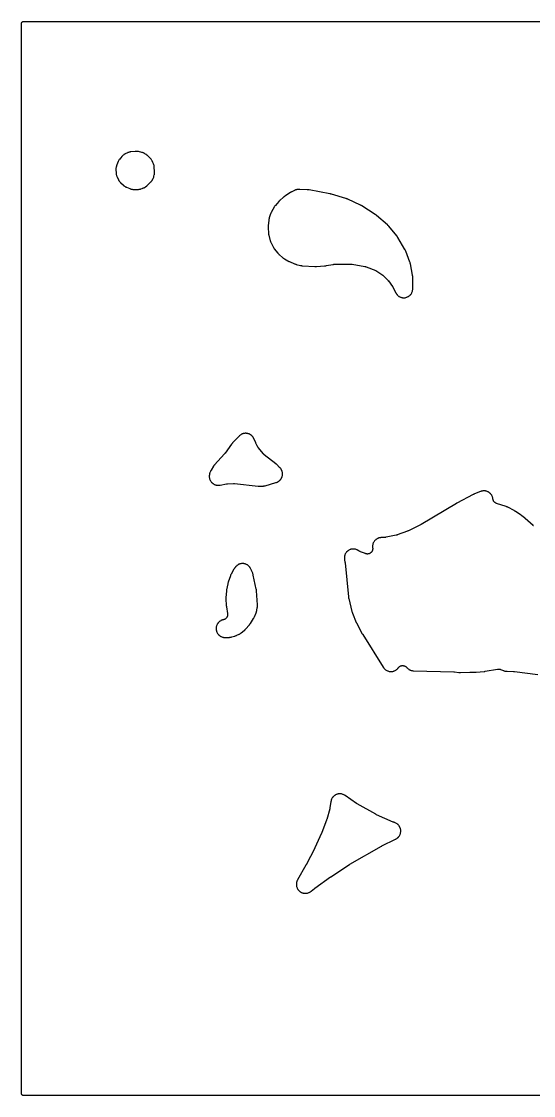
# Model space of a CAD drawing. Header units: millimetres. Extents: x 0 to 300, y 0 to 300.
# Drawn here: x -0.1 to 142.9, y -0.1 to 300.1 of the extents above; entities that cross this region are included whole.
import ezdxf

# ---------------------------------------------------------------- set-up
doc = ezdxf.new("R2010")
doc.units = ezdxf.units.MM
doc.layers.add('CUT', color=7, linetype='CONTINUOUS')

msp = doc.modelspace()

# ---------------------------------------------------------------- linework, layer by layer
at = {"layer": 'CUT'}
for points in [[(298.5625, -0.0625), (1.4375, -0.0625), (0.5522, -0.0625), (0.4788, -0.0589), (0.4206, -0.0503), (0.3635, -0.036), (0.3082, -0.0162), (0.255, 0.009), (0.2046, 0.0392), (0.1573, 0.0743), (0.1137, 0.1137), (0.0743, 0.1573), (0.0392, 0.2046), (0.009, 0.255), (-0.0162, 0.3082), (-0.036, 0.3635), (-0.0503, 0.4206), (-0.0589, 0.4788), (-0.0625, 0.5522), (-0.0625, 1.4375), (-0.0625, 298.5625), (-0.0625, 299.4478), (-0.0589, 299.5212), (-0.0503, 299.5794), (-0.036, 299.6365), (-0.0162, 299.6918), (0.009, 299.745), (0.0392, 299.7954), (0.0743, 299.8427), (0.1137, 299.8863), (0.1573, 299.9257), (0.2046, 299.9608), (0.255, 299.991), (0.3082, 300.0162), (0.3635, 300.036), (0.4206, 300.0503), (0.4788, 300.0589), (0.5522, 300.0625), (1.4375, 300.0625), (2.5582, 300.0625), (141.9381, 300.0625), (193.3883, 300.0625)], [(142.9238, 159.1243), (142.8689, 159.174), (142.8599, 159.182), (139.8017, 161.8398), (139.7874, 161.8518), (139.6936, 161.9284), (139.679, 161.9399), (139.5583, 162.0323), (139.5433, 162.0434), (139.445, 162.114), (139.4296, 162.1246), (137.8718, 163.1704), (137.8574, 163.1798), (137.7632, 163.2392), (137.7486, 163.2481), (137.6283, 163.3193), (137.6134, 163.3278), (137.516, 163.3817), (137.5009, 163.3898), (135.7032, 164.3187), (135.6934, 164.3237), (135.6245, 164.3577), (135.6142, 164.3627), (135.5686, 164.3841), (135.5465, 164.394), (135.4071, 164.4528), (135.3854, 164.4614), (135.3475, 164.4757), (135.3372, 164.4795), (135.2656, 164.5049), (135.254, 164.509), (132.6121, 165.3882), (132.5723, 165.4025), (132.4999, 165.4305), (132.4225, 165.4646), (132.372, 165.4897), (132.2981, 165.531), (132.2503, 165.5608), (132.1806, 165.6088), (132.1358, 165.643), (132.0709, 165.6973), (132.0294, 165.7355), (131.97, 165.7957), (131.9323, 165.8377), (131.8788, 165.9032), (131.8452, 165.9485), (131.7981, 166.0188), (131.7689, 166.067), (131.7286, 166.1414), (131.7041, 166.1922), (131.6709, 166.27), (131.6513, 166.3228), (131.6255, 166.4035), (131.611, 166.4579), (131.593, 166.5406), (131.58, 166.6171), (131.574, 166.659), (131.5696, 166.6951), (131.5653, 166.7243), (131.5333, 166.9113), (131.5204, 166.9691), (131.4708, 167.1495), (131.4523, 167.2057), (131.3851, 167.3804), (131.3612, 167.4345), (131.2771, 167.6017), (131.248, 167.6532), (131.1479, 167.8112), (131.1138, 167.8596), (130.9986, 168.0071), (130.9599, 168.0519), (130.8307, 168.1872), (130.7878, 168.228), (130.6459, 168.35), (130.5992, 168.3863), (130.446, 168.4938), (130.3959, 168.5253), (130.2329, 168.6171), (130.18, 168.6436), (130.0087, 168.7189), (129.9534, 168.74), (129.7755, 168.7981), (129.7184, 168.8136), (129.5357, 168.8539), (129.4773, 168.8637), (129.2915, 168.8858), (129.2325, 168.8899), (129.0454, 168.8935), (128.9862, 168.8917), (128.7997, 168.8769), (128.741, 168.8693), (128.5568, 168.8362), (128.4992, 168.8229), (128.3167, 168.7711), (128.2884, 168.7623), (128.2337, 168.7438), (128.2197, 168.7389), (128.1294, 168.7058), (128.1155, 168.7006), (126.4792, 168.0559), (126.464, 168.0497), (126.3658, 168.0079), (126.3508, 168.0012), (126.229, 167.9454), (126.2142, 167.9383), (126.1184, 167.8912), (126.1037, 167.8837), (121.546, 165.483), (121.5392, 165.4794), (121.4923, 165.4539), (121.4851, 165.4499), (121.4271, 165.4174), (121.4201, 165.4134), (121.3746, 165.387), (121.3671, 165.3826), (111.563, 159.5173), (111.5546, 159.5123), (111.5347, 159.5007), (111.5262, 159.4958), (111.5158, 159.4899), (111.5072, 159.485), (111.4871, 159.4739), (111.4785, 159.4692), (111.4685, 159.4638), (111.4598, 159.4592), (111.4395, 159.4485), (111.4307, 159.4439), (111.42, 159.4384), (111.4113, 159.434), (111.3907, 159.4238), (111.3819, 159.4194), (107.9667, 157.7626), (107.9575, 157.7583), (107.9361, 157.7481), (107.9269, 157.7439), (107.9156, 157.7387), (107.9063, 157.7345), (107.8847, 157.7249), (107.8754, 157.7209), (107.8646, 157.7162), (107.8553, 157.7123), (107.8334, 157.7031), (107.824, 157.6993), (107.8125, 157.6946), (107.8031, 157.6909), (107.781, 157.6823), (107.7715, 157.6786), (104.8305, 156.5669), (104.8217, 156.5637), (104.8081, 156.5587), (104.7854, 156.5507), (104.7548, 156.5404), (104.7275, 156.5317), (104.7057, 156.5252), (104.6932, 156.5215), (104.6886, 156.5202), (104.6614, 156.5129), (104.6007, 156.4976), (104.5641, 156.4892), (104.5517, 156.4866), (104.5425, 156.4847), (101.7619, 155.9369), (101.7466, 155.934), (101.7108, 155.9276), (101.6955, 155.925), (101.6767, 155.9219), (101.6614, 155.9196), (101.6254, 155.9144), (101.61, 155.9124), (101.5923, 155.9101), (101.5768, 155.9083), (101.5407, 155.9044), (101.5252, 155.9028), (101.5063, 155.9011), (101.4908, 155.8999), (101.4546, 155.8972), (101.4391, 155.8962), (100.3892, 155.8371), (100.3747, 155.8361), (100.2803, 155.8285), (100.2658, 155.8272), (100.2093, 155.8212), (100.1804, 155.8175), (99.996, 155.789), (99.939, 155.7773), (99.7606, 155.7317), (99.705, 155.7146), (99.5319, 155.6519), (99.4782, 155.6295), (99.312, 155.5503), (99.2608, 155.5228), (99.103, 155.4279), (99.0547, 155.3955), (98.9069, 155.2858), (98.8619, 155.2488), (98.7254, 155.1253), (98.6842, 155.0842), (98.5603, 154.948), (98.5233, 154.9031), (98.4132, 154.7556), (98.3807, 154.7073), (98.2855, 154.5498), (98.2578, 154.4985), (98.1783, 154.3326), (98.1557, 154.2789), (98.0926, 154.106), (98.0753, 154.0504), (98.0293, 153.8722), (98.0175, 153.8151), (97.989, 153.6333), (97.9828, 153.5754), (97.972, 153.3917), (97.9714, 153.3335), (97.9785, 153.1495), (97.9836, 153.0915), (97.9994, 152.9753), (98.0044, 152.9312), (98.0114, 152.8501), (98.0146, 152.7613), (98.0139, 152.7022), (98.0084, 152.6135), (98.0018, 152.5548), (97.9876, 152.4671), (97.9753, 152.4092), (97.9525, 152.3234), (97.9345, 152.2671), (97.9034, 152.1839), (97.88, 152.1296), (97.8408, 152.0499), (97.8121, 151.9981), (97.7652, 151.9227), (97.7316, 151.874), (97.6775, 151.8036), (97.6393, 151.7585), (97.5785, 151.6937), (97.536, 151.6526), (97.4691, 151.5941), (97.4228, 151.5574), (97.3505, 151.5058), (97.3007, 151.4738), (97.2237, 151.4296), (97.171, 151.4027), (97.09, 151.3663), (97.0349, 151.3447), (96.9507, 151.3165), (96.8938, 151.3004), (96.8072, 151.2806), (96.749, 151.2703), (96.6609, 151.2591), (96.6019, 151.2545), (96.5131, 151.2521), (96.454, 151.2534), (96.3654, 151.2597), (96.3067, 151.2668), (96.2192, 151.2818), (96.1614, 151.2947), (96.0758, 151.3183), (95.9985, 151.3437), (95.9566, 151.3586), (94.6199, 151.8732), (94.6095, 151.8772), (94.5924, 151.8841), (94.5515, 151.9015), (94.4831, 151.9329), (94.453, 151.9473), (94.4499, 151.9489), (94.4204, 151.9644), (94.3545, 152.0007), (94.3161, 152.0231), (94.3004, 152.0328), (94.2909, 152.0387), (94.2794, 152.046), (93.9839, 152.2333), (93.9717, 152.2409), (93.8912, 152.2892), (93.8788, 152.2965), (93.8298, 152.3243), (93.8043, 152.338), (93.6393, 152.4215), (93.5866, 152.4451), (93.4167, 152.5115), (93.362, 152.5299), (93.1864, 152.5797), (93.1302, 152.5928), (92.9507, 152.6254), (92.8935, 152.633), (92.7116, 152.6483), (92.6539, 152.6504), (92.4715, 152.6481), (92.4139, 152.6446), (92.2325, 152.6248), (92.1755, 152.6158), (91.9968, 152.5787), (91.9409, 152.5643), (91.7667, 152.5102), (91.7124, 152.4904), (91.5442, 152.4198), (91.4921, 152.3949), (91.3314, 152.3085), (91.2819, 152.2787), (91.1303, 152.1773), (91.0839, 152.1429), (90.9427, 152.0273), (90.8999, 151.9886), (90.7704, 151.86), (90.7315, 151.8174), (90.615, 151.677), (90.5804, 151.6308), (90.4779, 151.4798), (90.4478, 151.4305), (90.3604, 151.2704), (90.3352, 151.2185), (90.2635, 151.0507), (90.2434, 150.9966), (90.1882, 150.8226), (90.1734, 150.7669), (90.1351, 150.5884), (90.1258, 150.5315), (90.1048, 150.3502), (90.101, 150.2926), (90.0976, 150.1102), (90.0993, 150.0525), (90.1136, 149.8681), (90.1165, 149.8393), (90.1236, 149.7834), (90.1255, 149.7691), (90.1395, 149.6764), (90.1418, 149.6621), (90.2643, 148.9641), (90.2655, 148.9573), (90.2682, 148.9414), (90.2693, 148.9346), (90.2719, 148.9183), (90.2732, 148.9099), (90.2761, 148.8902), (90.2774, 148.8818), (90.2787, 148.8721), (90.2799, 148.8637), (90.2824, 148.844), (90.2835, 148.8355), (90.284, 148.8313), (90.2852, 148.8212), (90.2877, 148.7978), (90.2888, 148.7878), (91.2254, 139.2708), (91.2266, 139.2604), (91.235, 139.1875), (91.2364, 139.1766), (91.2428, 139.1289), (91.2464, 139.1059), (91.2712, 138.9634), (91.2754, 138.9415), (91.2835, 138.9036), (91.2858, 138.8934), (91.3021, 138.8226), (91.3049, 138.8112), (92.2132, 135.2078), (92.219, 135.1866), (92.2587, 135.0501), (92.2652, 135.0292), (92.3213, 134.8599), (92.3286, 134.8392), (92.3782, 134.706), (92.3862, 134.6856), (93.4348, 132.1554), (93.4403, 132.1426), (93.4769, 132.0597), (93.4826, 132.047), (93.531, 131.9441), (93.5371, 131.9316), (93.5775, 131.8505), (93.5839, 131.8381), (95.0856, 128.9938), (95.0906, 128.9845), (95.1261, 128.92), (95.1317, 128.9101), (95.1775, 128.8306), (95.1831, 128.821), (95.2205, 128.7588), (95.2267, 128.7487), (100.9578, 119.6221), (100.9657, 119.6098), (101.018, 119.5309), (101.0262, 119.5188), (101.0588, 119.4721), (101.076, 119.4486), (101.1903, 119.3008), (101.2281, 119.2565), (101.3544, 119.1223), (101.3963, 119.0819), (101.5351, 118.9606), (101.5807, 118.9244), (101.7306, 118.8171), (101.7795, 118.7855), (101.9391, 118.6933), (101.9909, 118.6666), (102.1586, 118.5903), (102.2127, 118.5688), (102.3871, 118.5091), (102.4431, 118.4929), (102.6224, 118.4504), (102.6797, 118.4398), (102.8622, 118.4149), (102.9203, 118.4098), (103.1044, 118.4028), (103.1627, 118.4034), (103.3466, 118.4142), (103.4046, 118.4204), (103.5866, 118.4491), (103.6437, 118.4609), (103.8221, 118.5071), (103.8777, 118.5244), (104.0508, 118.5877), (104.1045, 118.6103), (104.2706, 118.69), (104.3219, 118.7178), (104.4794, 118.8133), (104.5278, 118.8459), (104.6753, 118.9562), (104.7203, 118.9933), (104.8565, 119.1174), (104.8976, 119.1587), (105.0211, 119.2955), (105.058, 119.3406), (105.144, 119.4567), (105.1717, 119.4922), (105.224, 119.556), (105.2846, 119.6226), (105.3271, 119.6649), (105.394, 119.7252), (105.4405, 119.7631), (105.5131, 119.8163), (105.5631, 119.8493), (105.6407, 119.8951), (105.6938, 119.9229), (105.7755, 119.9607), (105.8312, 119.9831), (105.9163, 120.0125), (105.9738, 120.0292), (106.0615, 120.05), (106.1204, 120.0609), (106.2097, 120.0728), (106.2694, 120.0777), (106.3594, 120.0806), (106.4194, 120.0796), (106.5092, 120.0735), (106.5687, 120.0664), (106.6575, 120.0514), (106.7161, 120.0384), (106.8029, 120.0146), (106.8598, 119.9958), (106.9439, 119.9634), (106.9986, 119.9391), (107.079, 119.8984), (107.1311, 119.8687), (107.207, 119.8203), (107.2558, 119.7855), (107.3265, 119.7297), (107.3716, 119.6902), (107.4364, 119.6276), (107.4927, 119.5674), (107.5227, 119.5337), (107.5361, 119.5179), (107.5558, 119.4957), (107.6861, 119.3563), (107.7288, 119.3149), (107.8703, 119.1909), (107.9169, 119.1539), (108.07, 119.0445), (108.12, 119.0124), (108.2832, 118.9187), (108.3362, 118.8916), (108.5078, 118.8145), (108.5632, 118.7929), (108.7416, 118.7332), (108.7989, 118.7171), (108.9823, 118.6754), (109.0409, 118.6651), (109.2302, 118.6414), (109.2598, 118.6384), (109.3178, 118.6341), (109.3326, 118.6331), (109.4292, 118.6283), (109.4441, 118.6277), (120.6401, 118.3443), (120.6643, 118.3433), (120.7206, 118.3404), (120.7447, 118.3388), (120.7739, 118.3365), (120.798, 118.3343), (120.854, 118.3283), (120.878, 118.3255), (122.0406, 118.1703), (122.0529, 118.1688), (122.133, 118.1598), (122.1453, 118.1585), (122.1936, 118.1541), (122.2183, 118.1524), (122.3792, 118.1443), (122.404, 118.1436), (122.4524, 118.1432), (122.4648, 118.1432), (122.5454, 118.1441), (122.5578, 118.1444), (125.1033, 118.2276), (125.1164, 118.2279), (125.1468, 118.2284), (125.1598, 118.2286), (125.1757, 118.2286), (125.1888, 118.2286), (125.2192, 118.2283), (125.2322, 118.228), (126.3973, 118.1985), (126.4158, 118.1984), (126.536, 118.199), (126.5545, 118.1994), (126.7053, 118.2049), (126.7238, 118.2059), (126.8437, 118.2139), (126.8622, 118.2155), (129.1293, 118.4384), (129.1399, 118.4396), (129.2135, 118.4481), (129.2248, 118.4496), (129.3164, 118.462), (129.3275, 118.4636), (129.3996, 118.4748), (129.4114, 118.4767), (132.8711, 119.0829), (132.9117, 119.0891), (132.9864, 119.0987), (133.0682, 119.1054), (133.1229, 119.1074), (133.205, 119.1067), (133.2596, 119.1037), (133.3413, 119.0955), (133.3955, 119.0875), (133.4761, 119.0719), (133.5292, 119.059), (133.6081, 119.0361), (133.6793, 119.0118), (133.7179, 118.9976), (134.5448, 118.6728), (134.5576, 118.6679), (134.6415, 118.6371), (134.6545, 118.6325), (134.7053, 118.6152), (134.7315, 118.6069), (134.9008, 118.5578), (134.9542, 118.5449), (135.1248, 118.5119), (135.1792, 118.5039), (135.3546, 118.4864), (135.382, 118.4843), (135.4356, 118.4815), (135.4494, 118.4809), (135.5387, 118.4782), (135.5524, 118.4779), (137.3324, 118.4641), (137.3458, 118.4639), (137.377, 118.4632), (137.3904, 118.4628), (137.4067, 118.4622), (137.42, 118.4616), (137.4512, 118.4599), (137.4646, 118.4591), (137.4799, 118.4581), (137.4932, 118.4571), (137.5243, 118.4546), (137.5376, 118.4534), (137.5539, 118.4518), (137.5672, 118.4504), (137.5982, 118.4469), (137.6115, 118.4453), (144.1491, 117.6129)]]:
    msp.add_lwpolyline(points, dxfattribs=at)
for points in [[(26.2992, 258.6178), (26.2996, 258.603), (26.3355, 257.7606), (26.3363, 257.7452), (26.3431, 257.6454), (26.3444, 257.6301), (26.35, 257.5703), (26.3537, 257.5397), (26.3822, 257.3446), (26.3942, 257.2843), (26.4419, 257.0957), (26.46, 257.0369), (26.5277, 256.8517), (26.539, 256.8231), (26.5624, 256.7678), (26.5686, 256.7537), (26.6101, 256.6627), (26.6166, 256.6488), (27.0171, 255.8258), (27.0234, 255.8131), (27.0656, 255.7314), (27.0722, 255.7189), (27.0987, 255.6705), (27.1129, 255.646), (27.2072, 255.4912), (27.2388, 255.4443), (27.3458, 255.301), (27.3818, 255.2574), (27.5034, 255.123), (27.5229, 255.1025), (27.5618, 255.0633), (27.5719, 255.0534), (27.6383, 254.9898), (27.6486, 254.9801), (28.4176, 254.2769), (28.4276, 254.268), (28.4929, 254.2109), (28.503, 254.2022), (28.543, 254.1687), (28.5639, 254.1521), (28.6999, 254.0483), (28.7437, 254.0179), (28.8864, 253.9278), (28.9328, 253.9014), (29.085, 253.8233), (29.109, 253.8117), (29.1564, 253.79), (29.1686, 253.7845), (29.2483, 253.7502), (29.2606, 253.745), (30.2233, 253.355), (30.2366, 253.3499), (30.3228, 253.3173), (30.3361, 253.3124), (30.3884, 253.2941), (30.4154, 253.2853), (30.5896, 253.2333), (30.6447, 253.2196), (30.8206, 253.1847), (30.8767, 253.1764), (31.0576, 253.158), (31.0859, 253.1558), (31.1412, 253.1528), (31.1554, 253.1522), (31.2475, 253.1494), (31.2617, 253.1492), (32.3524, 253.142), (32.3685, 253.1421), (32.4728, 253.1442), (32.4889, 253.1447), (32.5515, 253.1477), (32.5835, 253.1501), (32.7883, 253.1707), (32.8517, 253.1806), (33.0531, 253.223), (33.0844, 253.2304), (33.1449, 253.2466), (33.1604, 253.251), (33.2605, 253.2806), (33.2758, 253.2854), (33.6544, 253.4086), (33.6692, 253.4136), (33.7651, 253.4476), (33.7798, 253.4531), (33.8368, 253.475), (33.8657, 253.487), (34.0514, 253.5697), (34.0797, 253.5832), (34.1341, 253.6109), (34.148, 253.6182), (34.2374, 253.6667), (34.251, 253.6743), (34.5856, 253.8674), (34.5979, 253.8747), (34.6773, 253.9231), (34.6895, 253.9307), (34.7365, 253.9609), (34.7602, 253.9769), (34.9096, 254.0833), (34.9545, 254.1187), (35.0931, 254.2388), (35.1143, 254.258), (35.1547, 254.2966), (35.1649, 254.3066), (35.2306, 254.3723), (35.2406, 254.3826), (36.0964, 255.2807), (36.1064, 255.2914), (36.1705, 255.362), (36.1802, 255.373), (36.2176, 255.4164), (36.2363, 255.439), (36.352, 255.5871), (36.3859, 255.6351), (36.4866, 255.7938), (36.5017, 255.8189), (36.53, 255.8687), (36.5371, 255.8815), (36.5822, 255.9655), (36.589, 255.9785), (36.6874, 256.1733), (36.6943, 256.1875), (36.7383, 256.2806), (36.7449, 256.295), (36.7698, 256.3516), (36.7818, 256.3809), (36.8547, 256.5732), (36.8652, 256.6031), (36.884, 256.662), (36.8886, 256.6771), (36.9174, 256.7759), (36.9216, 256.7912), (37.0198, 257.165), (37.0236, 257.1807), (37.0475, 257.2826), (37.051, 257.2983), (37.0636, 257.3599), (37.0693, 257.3916), (37.1, 257.5957), (37.1062, 257.6599), (37.1148, 257.8661), (37.1153, 257.8983), (37.1146, 257.9612), (37.1142, 257.9773), (37.1101, 258.0819), (37.1093, 258.098), (37.0285, 259.3309), (37.0272, 259.3468), (37.0176, 259.4505), (37.016, 259.4664), (37.0085, 259.5285), (37.0039, 259.5602), (36.9687, 259.7624), (36.9544, 259.8248), (36.8979, 260.0221), (36.8882, 260.0527), (36.8678, 260.1117), (36.8624, 260.1268), (36.8258, 260.2243), (36.82, 260.2392), (36.653, 260.6503), (36.6469, 260.6648), (36.6062, 260.758), (36.5997, 260.7723), (36.5738, 260.8277), (36.5597, 260.8557), (36.464, 261.0351), (36.4485, 261.0624), (36.4169, 261.1147), (36.4087, 261.128), (36.3539, 261.2138), (36.3453, 261.2269), (36.1264, 261.5505), (36.1175, 261.5633), (36.0584, 261.646), (36.0492, 261.6586), (36.0124, 261.7073), (35.9929, 261.7317), (35.8623, 261.8872), (35.8416, 261.9106), (35.7999, 261.9552), (35.7891, 261.9664), (35.7179, 262.0389), (35.7068, 262.0499), (35.2081, 262.5312), (35.197, 262.5417), (35.124, 262.6087), (35.1126, 262.6188), (35.0677, 262.658), (35.0442, 262.6774), (34.8884, 262.7998), (34.864, 262.8181), (34.8154, 262.8524), (34.8028, 262.8611), (34.7204, 262.9162), (34.7076, 262.9245), (34.4122, 263.1115), (34.398, 263.1203), (34.3046, 263.1758), (34.2901, 263.1841), (34.2332, 263.2159), (34.2036, 263.2313), (34.011, 263.325), (33.9494, 263.3509), (33.7476, 263.4226), (33.7158, 263.4329), (33.6533, 263.4513), (33.6372, 263.4558), (33.5321, 263.4835), (33.5159, 263.4875), (32.645, 263.6915), (32.6283, 263.6951), (32.5195, 263.7174), (32.5027, 263.7206), (32.437, 263.732), (32.4032, 263.737), (32.1857, 263.7623), (32.1175, 263.7664), (31.8986, 263.7668), (31.8644, 263.7659), (31.7978, 263.7623), (31.7808, 263.7611), (31.6701, 263.7519), (31.6531, 263.7502), (30.4654, 263.6169), (30.4494, 263.6148), (30.3455, 263.6003), (30.3296, 263.5979), (30.2675, 263.5875), (30.2358, 263.5814), (30.0341, 263.5364), (29.972, 263.519), (29.7763, 263.4526), (29.746, 263.4414), (29.6876, 263.418), (29.6727, 263.4119), (29.5764, 263.3703), (29.5617, 263.3637), (28.9317, 263.0714), (28.917, 263.0643), (28.8223, 263.0172), (28.8078, 263.0097), (28.7517, 262.9799), (28.7234, 262.9639), (28.5448, 262.8561), (28.4909, 262.8195), (28.3274, 262.6947), (28.2778, 262.6525), (28.1266, 262.5087), (28.1036, 262.4857), (28.06, 262.4395), (28.049, 262.4275), (27.9785, 262.3486), (27.9678, 262.3363), (27.3537, 261.6104), (27.3453, 261.6002), (27.2914, 261.5335), (27.2832, 261.5232), (27.2516, 261.4824), (27.236, 261.4611), (27.1385, 261.3229), (27.11, 261.2785), (27.0262, 261.1341), (27.0017, 261.0874), (26.9299, 260.9342), (26.9193, 260.9101), (26.8995, 260.8625), (26.8945, 260.8502), (26.8633, 260.7703), (26.8587, 260.758), (26.468, 259.6884), (26.4631, 259.6745), (26.4325, 259.5838), (26.4279, 259.5698), (26.4109, 259.5149), (26.4028, 259.4866), (26.3557, 259.3038), (26.3439, 259.2461), (26.3153, 259.0622), (26.3092, 259.0036), (26.2987, 258.8151), (26.2978, 258.7857), (26.2974, 258.7282), (26.2975, 258.7135)], [(68.8997, 240.9477), (68.9009, 240.9328), (68.9097, 240.8361), (68.9112, 240.8213), (68.9179, 240.7634), (68.9221, 240.7338), (68.954, 240.5425), (68.9597, 240.5132), (68.9721, 240.4563), (68.9755, 240.4417), (68.9986, 240.3475), (69.0023, 240.333), (69.4186, 238.7985), (69.4228, 238.7839), (69.451, 238.6895), (69.4555, 238.675), (69.4739, 238.6188), (69.484, 238.5902), (69.5545, 238.4063), (69.5661, 238.3783), (69.59, 238.3242), (69.5963, 238.3104), (69.6384, 238.2213), (69.6451, 238.2077), (70.204, 237.0994), (70.211, 237.086), (70.2574, 236.9995), (70.2647, 236.9863), (70.2938, 236.935), (70.3094, 236.9092), (70.415, 236.7437), (70.4318, 236.7187), (70.466, 236.6706), (70.4749, 236.6584), (70.5338, 236.5799), (70.543, 236.5679), (71.4949, 235.3628), (71.5041, 235.3513), (71.5651, 235.2779), (71.5746, 235.2667), (71.6123, 235.2235), (71.6322, 235.2018), (71.7645, 235.0643), (71.7854, 235.0437), (71.8272, 235.0044), (71.838, 234.9944), (71.9091, 234.9307), (71.9201, 234.921), (72.9345, 234.0554), (72.9437, 234.0477), (73.004, 233.9983), (73.0134, 233.9908), (73.0502, 233.9618), (73.0694, 233.9473), (73.1957, 233.8559), (73.2154, 233.8423), (73.2545, 233.8163), (73.2646, 233.8098), (73.3304, 233.7679), (73.3406, 233.7616), (74.3143, 233.1694), (74.3236, 233.1638), (74.3888, 233.1257), (74.3986, 233.1202), (74.4418, 233.096), (74.4629, 233.0848), (74.5955, 233.0174), (74.6162, 233.0074), (74.6523, 232.9907), (74.6622, 232.9863), (74.7306, 232.9563), (74.7417, 232.9515), (76.1404, 232.371), (76.1608, 232.363), (76.2937, 232.3135), (76.3143, 232.3062), (76.4832, 232.2501), (76.5041, 232.2436), (76.6403, 232.2039), (76.6613, 232.1981), (77.8292, 231.9027), (77.8433, 231.8994), (77.9352, 231.8785), (77.9494, 231.8754), (78.0049, 231.8642), (78.0335, 231.8591), (78.2198, 231.8308), (78.2486, 231.8271), (78.3049, 231.8213), (78.3193, 231.82), (78.4133, 231.8126), (78.4278, 231.8117), (81.8632, 231.6248), (81.8812, 231.6241), (81.9984, 231.6213), (82.0164, 231.6211), (82.1634, 231.622), (82.1815, 231.6223), (82.2986, 231.6265), (82.3166, 231.6274), (84.593, 231.7777), (84.6099, 231.779), (84.7197, 231.7894), (84.7366, 231.7912), (84.874, 231.8081), (84.8908, 231.8105), (84.9999, 231.827), (85.0167, 231.8298), (87.0015, 232.1891), (87.0113, 232.1908), (87.0265, 232.1934), (87.0517, 232.1973), (87.0855, 232.202), (87.1156, 232.2057), (87.1395, 232.2083), (87.1532, 232.2096), (87.1583, 232.2101), (87.188, 232.2123), (87.2541, 232.2161), (87.2938, 232.2175), (87.3072, 232.2177), (87.3171, 232.2178), (91.9533, 232.2294), (91.9626, 232.2294), (91.9771, 232.2293), (92.0009, 232.2288), (92.0328, 232.2277), (92.0612, 232.2263), (92.0836, 232.2248), (92.0965, 232.2239), (92.1013, 232.2235), (92.129, 232.2208), (92.1907, 232.2139), (92.2275, 232.209), (92.24, 232.2071), (92.2491, 232.2057), (95.8249, 231.6184), (95.8372, 231.6163), (95.8538, 231.6134), (95.9025, 231.6033), (95.9834, 231.5842), (96.0189, 231.575), (96.054, 231.5643), (96.133, 231.5386), (96.1799, 231.5219), (96.1956, 231.5158), (96.2071, 231.5112), (98.879, 230.431), (98.8897, 230.4266), (98.9041, 230.4206), (98.9462, 230.4017), (99.0156, 230.3683), (99.046, 230.3529), (99.0758, 230.3364), (99.1425, 230.2978), (99.1818, 230.2736), (99.1949, 230.2651), (99.2045, 230.2587), (100.5633, 229.3499), (100.5716, 229.3443), (100.5845, 229.3355), (100.6055, 229.3206), (100.6334, 229.3003), (100.6579, 229.2819), (100.677, 229.2669), (100.6879, 229.2582), (100.692, 229.255), (100.7151, 229.2357), (100.7658, 229.1919), (100.7956, 229.165), (100.8055, 229.1556), (100.8127, 229.1487), (102.1978, 227.8108), (102.2049, 227.8039), (102.2159, 227.7931), (102.2337, 227.775), (102.2573, 227.7503), (102.2779, 227.7281), (102.2939, 227.7102), (102.303, 227.6999), (102.3063, 227.696), (102.3254, 227.6732), (102.3671, 227.6218), (102.3914, 227.5905), (102.3994, 227.5797), (102.4052, 227.5717), (103.5196, 226.0317), (103.5238, 226.0259), (103.5333, 226.0125), (103.5351, 226.01), (103.553, 225.9836), (103.5881, 225.93), (103.5999, 225.9115), (103.6153, 225.8851), (103.6548, 225.8146), (103.6712, 225.784), (104.442, 224.2742), (104.4489, 224.2611), (104.4947, 224.1767), (104.5019, 224.1637), (104.5307, 224.1135), (104.5461, 224.0881), (104.6488, 223.9283), (104.6832, 223.88), (104.7995, 223.7331), (104.8386, 223.6885), (104.9688, 223.5537), (105.0121, 223.5132), (105.155, 223.3919), (105.202, 223.3559), (105.3562, 223.2493), (105.4066, 223.2181), (105.5705, 223.1273), (105.6237, 223.1011), (105.7958, 223.0269), (105.8514, 223.0062), (106.0299, 222.9493), (106.0872, 222.9342), (106.2706, 222.8952), (106.3291, 222.8858), (106.5153, 222.8651), (106.5745, 222.8615), (106.7619, 222.8593), (106.8211, 222.8616), (107.0078, 222.8779), (107.0666, 222.8859), (107.2507, 222.9206), (107.3084, 222.9344), (107.4882, 222.9871), (107.5442, 223.0065), (107.718, 223.0767), (107.7718, 223.1016), (107.9378, 223.1885), (107.9889, 223.2186), (108.1455, 223.3215), (108.1934, 223.3565), (108.3391, 223.4744), (108.3833, 223.5139), (108.5166, 223.6455), (108.5567, 223.6892), (108.6764, 223.8334), (108.712, 223.8808), (108.8169, 224.0361), (108.8476, 224.0868), (108.9367, 224.2517), (108.9622, 224.3052), (109.0346, 224.4781), (109.0547, 224.5338), (109.1097, 224.713), (109.1242, 224.7705), (109.1612, 224.9542), (109.17, 225.0128), (109.189, 225.2019), (109.1912, 225.2314), (109.1941, 225.2893), (109.1947, 225.3041), (109.1972, 225.4004), (109.1974, 225.4152), (109.2006, 228.6079), (109.2005, 228.6223), (109.1983, 228.7155), (109.1978, 228.7298), (109.1952, 228.7858), (109.1932, 228.8144), (109.1756, 228.9999), (109.1722, 229.0284), (109.1642, 229.0838), (109.162, 229.098), (109.1466, 229.1899), (109.1441, 229.2041), (108.5472, 232.3034), (108.5447, 232.316), (108.5271, 232.3978), (108.5242, 232.4104), (108.5126, 232.4594), (108.5061, 232.4843), (108.4605, 232.6453), (108.453, 232.6699), (108.4372, 232.7177), (108.433, 232.7299), (108.405, 232.8088), (108.4006, 232.8209), (107.2328, 235.9051), (107.2282, 235.9169), (107.1974, 235.9933), (107.1925, 236.005), (107.173, 236.0505), (107.1626, 236.0736), (107.0915, 236.2221), (107.0801, 236.2447), (107.0568, 236.2885), (107.0508, 236.2996), (107.0106, 236.3715), (107.0043, 236.3824), (105.0359, 239.7351), (105.0296, 239.7455), (104.9884, 239.8126), (104.9819, 239.8229), (104.9563, 239.8628), (104.9427, 239.8829), (104.8522, 240.0119), (104.8379, 240.0315), (104.8091, 240.0692), (104.8017, 240.0787), (104.7526, 240.1404), (104.7449, 240.1498), (102.5067, 242.8473), (102.4989, 242.8565), (102.4475, 242.916), (102.4395, 242.925), (102.4078, 242.9602), (102.3913, 242.9778), (102.2815, 243.0903), (102.2643, 243.1072), (102.2299, 243.1397), (102.2211, 243.1479), (102.1629, 243.2007), (102.1538, 243.2088), (99.0836, 245.8849), (99.0754, 245.8919), (99.0176, 245.9405), (99.0089, 245.9476), (98.9704, 245.9788), (98.9516, 245.9934), (98.8324, 246.0822), (98.8137, 246.0956), (98.7809, 246.1181), (98.772, 246.1242), (98.7097, 246.1653), (98.6996, 246.1719), (94.9822, 248.5229), (94.9659, 248.5328), (94.8595, 248.5955), (94.843, 248.6049), (94.707, 248.6792), (94.6902, 248.6881), (94.58, 248.7439), (94.5629, 248.7522), (91.0647, 250.3871), (91.0447, 250.396), (90.9137, 250.4515), (90.8934, 250.4597), (90.7266, 250.5233), (90.706, 250.5307), (90.5713, 250.5765), (90.5504, 250.5832), (86.4713, 251.8056), (86.4561, 251.8099), (86.3567, 251.8369), (86.3414, 251.8408), (86.2158, 251.8713), (86.2004, 251.8749), (86.0997, 251.8965), (86.0842, 251.8996), (80.2523, 252.9944), (80.2321, 252.9978), (80.1003, 253.0179), (80.08, 253.0206), (79.9139, 253.0402), (79.8934, 253.0422), (79.7606, 253.0533), (79.7401, 253.0546), (77.6928, 253.1545), (77.6776, 253.1551), (77.5792, 253.1574), (77.5641, 253.1576), (77.5049, 253.1575), (77.4746, 253.1566), (77.2807, 253.1465), (77.2205, 253.1403), (77.0286, 253.1107), (76.9988, 253.1053), (76.9409, 253.0933), (76.9261, 253.0901), (76.8302, 253.0677), (76.8155, 253.0641), (76.6305, 253.016), (76.6146, 253.0117), (76.5117, 252.9819), (76.4959, 252.9771), (76.4347, 252.9575), (76.4035, 252.9466), (76.2035, 252.8703), (76.173, 252.8578), (76.1142, 252.8316), (76.0993, 252.8247), (76.0026, 252.7784), (75.9879, 252.7711), (75.3958, 252.4673), (75.3809, 252.4594), (75.2845, 252.4065), (75.2698, 252.3981), (75.1508, 252.3283), (75.1363, 252.3195), (75.0431, 252.2612), (75.0288, 252.2521), (73.485, 251.2254), (73.4702, 251.2153), (73.3756, 251.1482), (73.3611, 251.1376), (73.2449, 251.0499), (73.2308, 251.039), (73.1402, 250.9663), (73.1265, 250.9549), (72.0943, 250.075), (72.0861, 250.068), (72.0298, 250.0182), (72.0215, 250.0107), (71.9852, 249.9774), (71.968, 249.961), (71.863, 249.8567), (71.8471, 249.8402), (71.8201, 249.8113), (71.8128, 249.8033), (71.7631, 249.7481), (71.7551, 249.7391), (70.8308, 248.6693), (70.8213, 248.6581), (70.761, 248.5847), (70.7519, 248.5733), (70.7167, 248.5284), (70.6993, 248.5049), (70.5897, 248.3498), (70.5734, 248.3255), (70.5428, 248.2774), (70.5351, 248.2649), (70.4861, 248.1835), (70.4787, 248.1709), (69.7635, 246.9148), (69.7561, 246.9014), (69.7089, 246.8134), (69.7018, 246.7998), (69.6749, 246.7463), (69.6618, 246.7185), (69.5813, 246.536), (69.5696, 246.5076), (69.5483, 246.4515), (69.543, 246.4371), (69.5099, 246.343), (69.505, 246.3284), (69.1292, 245.1667), (69.1248, 245.1526), (69.0975, 245.0607), (69.0935, 245.0465), (69.0785, 244.9908), (69.0715, 244.9621), (69.0307, 244.7748), (69.0251, 244.7458), (69.0157, 244.689), (69.0134, 244.6744), (69, 244.5794), (68.9981, 244.5648), (68.816, 243.0029), (68.8146, 242.9894), (68.8063, 242.9011), (68.8052, 242.8875), (68.8014, 242.8343), (68.8001, 242.807), (68.7957, 242.6298), (68.7956, 242.6025), (68.7967, 242.5492), (68.7971, 242.5356), (68.8009, 242.447), (68.8017, 242.4334)], [(52.4551, 172.3264), (52.4704, 172.2708), (52.5272, 172.0974), (52.5477, 172.0435), (52.6209, 171.8764), (52.6465, 171.8247), (52.7354, 171.6653), (52.7659, 171.6163), (52.8696, 171.4663), (52.9047, 171.4205), (53.0224, 171.2811), (53.0617, 171.2388), (53.1922, 171.1114), (53.2354, 171.0731), (53.3776, 170.9588), (53.4243, 170.9248), (53.5768, 170.8247), (53.6265, 170.7954), (53.7879, 170.7103), (53.8402, 170.6859), (54.009, 170.6168), (54.0634, 170.5976), (54.2381, 170.545), (54.2941, 170.531), (54.473, 170.4955), (54.5301, 170.4869), (54.7116, 170.4687), (54.7693, 170.4658), (54.9517, 170.4651), (55.0094, 170.4676), (55.1935, 170.4847), (55.2222, 170.4881), (55.278, 170.496), (55.2923, 170.4982), (55.3848, 170.5135), (55.399, 170.5161), (57.1428, 170.8491), (57.1591, 170.852), (57.1971, 170.8586), (57.2135, 170.8612), (57.2334, 170.8643), (57.2498, 170.8666), (57.288, 170.8718), (57.3044, 170.8738), (57.3334, 170.8772), (57.3499, 170.8789), (57.3883, 170.8827), (57.4048, 170.8841), (57.4249, 170.8857), (57.4414, 170.8868), (57.4799, 170.8892), (57.4964, 170.89), (59.1248, 170.9579), (59.1316, 170.9582), (59.1473, 170.9587), (59.1541, 170.9589), (59.157, 170.959), (59.1836, 170.9593), (59.2455, 170.9591), (59.267, 170.9587), (59.3008, 170.9571), (59.3777, 170.9517), (59.4108, 170.9488), (66.0205, 170.2433), (66.0374, 170.2418), (66.1469, 170.2332), (66.1638, 170.2321), (66.3016, 170.2252), (66.3185, 170.2246), (66.4284, 170.2222), (66.4453, 170.2221), (67.1936, 170.2269), (67.2072, 170.2271), (67.2957, 170.2297), (67.3094, 170.2303), (67.3625, 170.233), (67.3897, 170.2351), (67.5636, 170.252), (67.6176, 170.2598), (67.7892, 170.2925), (67.8158, 170.2982), (67.8676, 170.3105), (67.8809, 170.3138), (67.9666, 170.3363), (67.9797, 170.3399), (70.964, 171.1948), (70.9784, 171.1991), (71.0714, 171.2283), (71.0857, 171.233), (71.1411, 171.2519), (71.1693, 171.2624), (71.348, 171.3335), (71.4025, 171.3585), (71.5708, 171.4459), (71.6226, 171.4762), (71.7814, 171.58), (71.8299, 171.6153), (71.9775, 171.7345), (72.0222, 171.7745), (72.1572, 171.9078), (72.1977, 171.952), (72.3187, 172.0981), (72.3546, 172.1462), (72.4603, 172.3037), (72.4913, 172.3551), (72.5808, 172.5223), (72.6064, 172.5766), (72.6787, 172.7519), (72.6988, 172.8085), (72.7533, 172.9902), (72.7677, 173.0484), (72.8037, 173.2347), (72.8122, 173.2941), (72.8294, 173.483), (72.8319, 173.5429), (72.8302, 173.7326), (72.8267, 173.7925), (72.8061, 173.981), (72.7966, 174.0403), (72.7572, 174.2259), (72.7419, 174.2839), (72.6842, 174.4646), (72.6631, 174.5207), (72.5877, 174.6948), (72.5611, 174.7486), (72.4687, 174.9142), (72.4368, 174.9651), (72.3283, 175.1206), (72.2916, 175.1681), (72.1663, 175.314), (72.1462, 175.3363), (72.1059, 175.3788), (72.0954, 175.3896), (72.0265, 175.4586), (72.0158, 175.4691), (71.217, 176.2307), (71.2064, 176.2406), (71.1366, 176.304), (71.1258, 176.3136), (71.0362, 176.3911), (71.0251, 176.4004), (70.9524, 176.4604), (70.9411, 176.4695), (67.7182, 178.9959), (67.708, 179.004), (67.6912, 179.0176), (67.6518, 179.0514), (67.5866, 179.1105), (67.5583, 179.1374), (67.5555, 179.1402), (67.5284, 179.1682), (67.4686, 179.2327), (67.4344, 179.2719), (67.4207, 179.2885), (67.4125, 179.2986), (66.1116, 180.9241), (66.1036, 180.9342), (66.0905, 180.9511), (66.0601, 180.9926), (66.0106, 181.0644), (65.9894, 181.0966), (65.9873, 181.1), (65.9675, 181.1331), (65.9244, 181.2089), (65.9002, 181.2543), (65.8907, 181.2735), (65.8851, 181.285), (65.4151, 182.2677), (65.4127, 182.2728), (65.4071, 182.2846), (65.4048, 182.2897), (65.4015, 182.2966), (65.4, 182.2998), (65.3867, 182.3282), (65.3849, 182.3319), (64.8208, 183.5104), (64.8143, 183.5234), (64.7715, 183.6076), (64.7648, 183.6205), (64.7378, 183.6704), (64.7234, 183.6957), (64.6718, 183.781), (64.6276, 183.8544), (64.6272, 183.8549), (64.6271, 183.8551), (64.6088, 183.8824), (64.5951, 183.9026), (64.595, 183.9028), (64.5947, 183.9033), (64.5364, 183.9815), (64.4854, 184.05), (64.485, 184.0505), (64.4849, 184.0507), (64.4639, 184.0762), (64.4485, 184.0949), (64.4484, 184.0951), (64.448, 184.0955), (64.3822, 184.168), (64.325, 184.231), (64.3246, 184.2314), (64.3245, 184.2316), (64.3008, 184.2552), (64.2839, 184.2721), (64.2838, 184.2722), (64.2834, 184.2727), (64.2105, 184.3387), (64.1478, 184.3956), (64.1474, 184.396), (64.1473, 184.3961), (64.1212, 184.4175), (64.1029, 184.4326), (64.1028, 184.4327), (64.1024, 184.433), (64.0231, 184.492), (63.9556, 184.5423), (63.9551, 184.5426), (63.955, 184.5427), (63.9267, 184.5617), (63.9073, 184.5748), (63.9072, 184.5748), (63.9068, 184.5751), (63.8217, 184.6264), (63.75, 184.6697), (63.7496, 184.67), (63.7494, 184.6701), (63.7191, 184.6864), (63.6988, 184.6973), (63.6987, 184.6974), (63.6983, 184.6976), (63.6081, 184.7408), (63.5331, 184.7767), (63.5327, 184.7768), (63.5325, 184.7769), (63.5003, 184.7904), (63.4795, 184.7992), (63.4794, 184.7992), (63.4789, 184.7994), (63.3843, 184.8338), (63.3068, 184.8621), (63.3064, 184.8622), (63.3063, 184.8623), (63.2723, 184.8728), (63.2513, 184.8793), (63.2512, 184.8793), (63.2508, 184.8795), (63.1525, 184.9048), (63.0734, 184.9252), (63.073, 184.9253), (63.0729, 184.9253), (63.0374, 184.9327), (63.0164, 184.937), (63.0163, 184.937), (63.016, 184.9371), (62.9147, 184.953), (62.8349, 184.9655), (62.8346, 184.9655), (62.8344, 184.9655), (62.7976, 184.9695), (62.7771, 184.9717), (62.777, 184.9717), (62.7767, 184.9717), (62.6731, 184.9778), (62.5936, 184.9825), (62.5934, 184.9825), (62.5932, 184.9825), (62.5552, 184.9828), (62.5355, 184.983), (62.5354, 184.983), (62.5351, 184.983), (62.4299, 184.979), (62.3519, 184.976), (62.3516, 184.976), (62.3515, 184.976), (62.3124, 184.9726), (62.294, 184.971), (62.2939, 184.971), (62.2936, 184.9709), (62.1873, 184.9565), (62.1119, 184.9462), (62.1117, 184.9462), (62.1116, 184.9462), (62.0714, 184.9387), (62.0547, 184.9356), (62.0544, 184.9355), (61.9475, 184.9102), (61.8759, 184.8933), (61.8757, 184.8933), (61.8756, 184.8932), (61.8343, 184.8813), (61.82, 184.8772), (61.8198, 184.8771), (61.7123, 184.8404), (61.6461, 184.8178), (61.646, 184.8178), (61.6459, 184.8178), (61.603, 184.8007), (61.5921, 184.7964), (61.5919, 184.7963), (61.4835, 184.7471), (61.4247, 184.7205), (61.4247, 184.7204), (61.4246, 184.7204), (61.3791, 184.697), (61.373, 184.6939), (61.3729, 184.6939), (61.2619, 184.6299), (61.2138, 184.6022), (61.2138, 184.6021), (61.2137, 184.6021), (61.1648, 184.5707), (61.0457, 184.4857), (61.0153, 184.464), (60.9697, 184.4279), (60.8292, 184.3056), (60.8078, 184.286), (60.7668, 184.2466), (60.7565, 184.2365), (60.6899, 184.1694), (60.6798, 184.159), (58.9009, 182.2768), (58.8882, 182.2629), (58.8069, 182.1713), (58.7946, 182.157), (58.6963, 182.0389), (58.6845, 182.0242), (58.6091, 181.9277), (58.5977, 181.9127), (56.7721, 179.4169), (56.765, 179.4073), (56.7482, 179.3851), (56.741, 179.3756), (56.7321, 179.364), (56.7247, 179.3546), (56.7074, 179.3328), (56.6999, 179.3235), (56.6865, 179.3071), (56.6789, 179.2979), (56.661, 179.2766), (56.6533, 179.2675), (56.6438, 179.2565), (56.6359, 179.2475), (56.6175, 179.2266), (56.6095, 179.2177), (53.8722, 176.2058), (53.8633, 176.1958), (53.8061, 176.13), (53.7974, 176.1198), (53.764, 176.0795), (53.7473, 176.0585), (53.6421, 175.9195), (53.6263, 175.8978), (53.5966, 175.8546), (53.5891, 175.8435), (53.5413, 175.7707), (53.534, 175.7594), (52.8862, 174.7234), (52.8785, 174.7107), (52.8292, 174.6273), (52.8218, 174.6144), (52.7934, 174.5636), (52.7796, 174.5373), (52.6949, 174.3662), (52.6712, 174.3116), (52.6039, 174.133), (52.5941, 174.1048), (52.5763, 174.0495), (52.5719, 174.0352), (52.5446, 173.9423), (52.5406, 173.928), (52.4702, 173.6644), (52.4667, 173.6504), (52.4447, 173.5592), (52.4415, 173.5452), (52.4295, 173.4901), (52.4241, 173.4617), (52.3938, 173.2793), (52.3871, 173.222), (52.3746, 173.04), (52.3734, 172.9823), (52.3785, 172.7999), (52.3828, 172.7424), (52.4054, 172.5613), (52.4153, 172.5045)], [(54.3956, 129.6972), (54.4137, 129.6407), (54.4798, 129.4652), (54.5034, 129.4108), (54.5865, 129.2427), (54.6154, 129.1909), (54.7147, 129.0318), (54.7486, 128.9831), (54.8631, 128.8345), (54.9016, 128.7894), (55.0303, 128.6529), (55.073, 128.6118), (55.2145, 128.4887), (55.2611, 128.452), (55.4141, 128.3435), (55.4641, 128.3116), (55.627, 128.2187), (55.6799, 128.1919), (55.8512, 128.1155), (55.9065, 128.0941), (56.087, 128.0342), (56.1154, 128.0256), (56.1712, 128.0101), (56.1855, 128.0063), (56.2727, 127.9844), (56.3006, 127.9781), (56.3815, 127.9618), (56.3951, 127.9592), (56.4481, 127.9498), (56.4754, 127.9456), (56.6506, 127.9228), (56.7055, 127.9182), (56.8821, 127.9115), (56.9097, 127.9111), (56.9635, 127.9116), (56.9773, 127.9118), (57.0669, 127.9146), (57.0806, 127.9152), (57.9179, 127.9607), (57.9336, 127.9617), (58.036, 127.97), (58.0517, 127.9715), (58.113, 127.978), (58.1444, 127.9822), (58.347, 128.0148), (58.3781, 128.0207), (58.4384, 128.0337), (58.4538, 128.0372), (58.5535, 128.0615), (58.5688, 128.0654), (59.525, 128.3248), (59.5391, 128.3288), (59.6304, 128.356), (59.6444, 128.3603), (59.6988, 128.378), (59.7264, 128.3877), (59.9043, 128.4552), (59.9315, 128.4663), (59.9839, 128.4891), (59.9973, 128.4952), (60.0836, 128.5353), (60.0968, 128.5417), (60.6904, 128.836), (60.705, 128.8435), (60.7993, 128.8935), (60.8137, 128.9014), (60.8695, 128.9329), (60.8976, 128.9499), (61.0772, 129.065), (61.1044, 129.0834), (61.1564, 129.1209), (61.1696, 129.1307), (61.2544, 129.1954), (61.2673, 129.2056), (62.1238, 129.8971), (62.1337, 129.9053), (62.1978, 129.9593), (62.2076, 129.9678), (62.2454, 130.0011), (62.2644, 130.0185), (62.3853, 130.1346), (62.4035, 130.1529), (62.4383, 130.1893), (62.4471, 130.1988), (62.5037, 130.2606), (62.5123, 130.2702), (63.5735, 131.4812), (63.5806, 131.4894), (63.6297, 131.5476), (63.6369, 131.5563), (63.6684, 131.595), (63.6832, 131.614), (63.773, 131.7339), (63.7865, 131.7527), (63.8092, 131.7857), (63.8153, 131.7947), (63.8569, 131.8574), (63.8636, 131.8676), (64.7509, 133.2661), (64.7575, 133.2767), (64.7993, 133.3457), (64.8056, 133.3563), (64.8298, 133.3983), (64.8418, 133.4201), (64.9167, 133.563), (64.9278, 133.5852), (64.9485, 133.6291), (64.9537, 133.6404), (64.9866, 133.714), (64.9915, 133.7254), (65.4531, 134.8176), (65.4594, 134.8331), (65.4989, 134.9345), (65.5048, 134.9502), (65.5268, 135.0117), (65.5372, 135.0435), (65.599, 135.252), (65.6076, 135.2843), (65.6227, 135.3479), (65.6263, 135.3642), (65.6484, 135.4707), (65.6516, 135.4872), (65.7933, 136.2815), (65.7962, 136.2993), (65.8134, 136.4156), (65.8157, 136.4336), (65.8239, 136.5036), (65.827, 136.5396), (65.8402, 136.7742), (65.8411, 136.8103), (65.8408, 136.8809), (65.8405, 136.8989), (65.8364, 137.0164), (65.8355, 137.0345), (65.5792, 140.9955), (65.5785, 141.0062), (65.5723, 141.0809), (65.5713, 141.092), (65.5663, 141.1409), (65.5635, 141.1644), (65.5428, 141.3105), (65.5392, 141.333), (65.5322, 141.3718), (65.5302, 141.3824), (65.5157, 141.455), (65.5132, 141.4668), (64.6603, 145.3455), (64.6574, 145.3581), (64.6376, 145.4396), (64.6344, 145.4522), (64.6215, 145.5009), (64.6143, 145.5258), (64.5643, 145.686), (64.5561, 145.7105), (64.539, 145.7579), (64.5345, 145.77), (64.5043, 145.8484), (64.4996, 145.8604), (64.0936, 146.8516), (64.0881, 146.8646), (64.0515, 146.9483), (64.0458, 146.9611), (64.0226, 147.0109), (64.0101, 147.0361), (63.9254, 147.1979), (63.9118, 147.2225), (63.884, 147.2699), (63.8768, 147.2819), (63.8288, 147.3597), (63.8213, 147.3716), (63.7967, 147.4094), (63.7886, 147.4215), (63.7352, 147.4996), (63.7268, 147.5115), (63.6935, 147.5577), (63.6759, 147.5809), (63.5596, 147.7268), (63.5211, 147.7705), (63.3929, 147.9026), (63.3504, 147.9423), (63.21, 148.0614), (63.1638, 148.0969), (63.0126, 148.2017), (62.9632, 148.2326), (62.8024, 148.3223), (62.7503, 148.3482), (62.5816, 148.4219), (62.5272, 148.4426), (62.3522, 148.4997), (62.296, 148.515), (62.1163, 148.5548), (62.0589, 148.5646), (61.8762, 148.5868), (61.8181, 148.5911), (61.6341, 148.5954), (61.5759, 148.594), (61.3923, 148.5805), (61.3345, 148.5735), (61.1531, 148.5423), (61.0962, 148.5296), (60.9187, 148.481), (60.8634, 148.4629), (60.6914, 148.3973), (60.6381, 148.3739), (60.4732, 148.2919), (60.4224, 148.2635), (60.2663, 148.1659), (60.2185, 148.1327), (60.0726, 148.0205), (60.0282, 147.9828), (59.892, 147.8552), (59.8713, 147.8348), (59.8317, 147.7939), (59.8217, 147.7834), (59.7575, 147.7138), (59.7478, 147.703), (59.6529, 147.595), (59.6421, 147.5823), (59.573, 147.4992), (59.5626, 147.4862), (59.5225, 147.4352), (59.5027, 147.4085), (59.3789, 147.2314), (59.3606, 147.2036), (59.3264, 147.1484), (59.3179, 147.1342), (59.2635, 147.0407), (59.2554, 147.0263), (58.4822, 145.6082), (58.4765, 145.5975), (58.4401, 145.5273), (58.4346, 145.5165), (58.4136, 145.4738), (58.4032, 145.4518), (58.3391, 145.3074), (58.3297, 145.285), (58.3121, 145.2408), (58.3078, 145.2294), (58.2801, 145.1554), (58.276, 145.1439), (57.6744, 143.4269), (57.6678, 143.4069), (57.6271, 143.2762), (57.6212, 143.256), (57.576, 143.0904), (57.5708, 143.07), (57.5394, 142.9368), (57.5349, 142.9162), (57.2094, 141.2817), (57.2069, 141.2684), (57.1917, 141.1818), (57.1895, 141.1685), (57.1786, 141.0971), (57.1751, 141.0707), (57.165, 140.9767), (57.1647, 140.9736), (57.164, 140.9674), (57.1567, 140.8989), (57.1548, 140.8773), (57.1521, 140.8511), (57.1505, 140.8322), (57.0316, 139.1427), (57.0306, 139.1239), (57.0258, 139.0013), (57.0254, 138.9824), (57.0254, 138.9816), (57.0243, 138.8285), (57.0244, 138.8096), (57.0274, 138.687), (57.0281, 138.6681), (57.1248, 136.9312), (57.1259, 136.9149), (57.1347, 136.8088), (57.1363, 136.7925), (57.151, 136.6597), (57.153, 136.6435), (57.1676, 136.538), (57.17, 136.5218), (57.4861, 134.6213), (57.4921, 134.5786), (57.5013, 134.5), (57.5073, 134.4139), (57.5085, 134.3564), (57.5061, 134.2701), (57.5018, 134.2128), (57.4912, 134.1271), (57.4814, 134.0705), (57.4626, 133.9862), (57.4475, 133.9308), (57.4207, 133.8487), (57.4003, 133.795), (57.3658, 133.7159), (57.3403, 133.6643), (57.2984, 133.5889), (57.2681, 133.54), (57.2192, 133.4689), (57.1843, 133.4232), (57.1288, 133.3571), (57.0897, 133.3149), (57.0281, 133.2545), (56.9852, 133.2162), (56.9181, 133.162), (56.8717, 133.128), (56.7997, 133.0804), (56.7502, 133.0511), (56.674, 133.0106), (56.622, 132.9861), (56.5422, 132.9532), (56.4881, 132.9338), (56.4055, 132.9086), (56.3288, 132.8892), (56.2797, 132.878), (56.2588, 132.8732), (56.0745, 132.8262), (56.0178, 132.8088), (55.8416, 132.7448), (55.7869, 132.7218), (55.6178, 132.6407), (55.5656, 132.6124), (55.4054, 132.515), (55.3563, 132.4817), (55.2064, 132.3689), (55.1608, 132.331), (55.0228, 132.2039), (54.9812, 132.1617), (54.8565, 132.0216), (54.8192, 131.9755), (54.7089, 131.8238), (54.6764, 131.7742), (54.5816, 131.6124), (54.5542, 131.5598), (54.4758, 131.3894), (54.4537, 131.3343), (54.3925, 131.157), (54.376, 131.1001), (54.3326, 130.9176), (54.3218, 130.8593), (54.2967, 130.6734), (54.2916, 130.6143), (54.285, 130.4269), (54.2858, 130.3676), (54.2977, 130.1804), (54.3044, 130.1215), (54.3347, 129.9364), (54.3471, 129.8784)], [(76.807, 58.1741), (76.8258, 58.118), (76.8937, 57.9438), (76.9179, 57.8899), (77.0027, 57.7232), (77.032, 57.6719), (77.1328, 57.5144), (77.1671, 57.4662), (77.2828, 57.3195), (77.3217, 57.2749), (77.4514, 57.1402), (77.4944, 57.0997), (77.6367, 56.9784), (77.6835, 56.9423), (77.8371, 56.8356), (77.8872, 56.8043), (78.0505, 56.7133), (78.1035, 56.687), (78.275, 56.6125), (78.3303, 56.5916), (78.5083, 56.5344), (78.5654, 56.519), (78.7481, 56.4795), (78.8065, 56.4699), (78.9922, 56.4486), (79.0512, 56.4448), (79.2381, 56.4418), (79.2972, 56.4438), (79.4835, 56.4593), (79.5422, 56.4671), (79.726, 56.5009), (79.7836, 56.5144), (79.9633, 56.5661), (80.0192, 56.5852), (80.1929, 56.6543), (80.2467, 56.6789), (80.4128, 56.7648), (80.4639, 56.7945), (80.6229, 56.8977), (80.6473, 56.9144), (80.6941, 56.9482), (80.706, 56.9571), (80.7825, 57.0152), (80.7942, 57.0243), (81.7475, 57.7867), (81.7512, 57.7897), (81.7599, 57.7965), (81.7636, 57.7994), (81.7726, 57.8064), (81.7772, 57.81), (81.788, 57.8183), (81.7926, 57.8219), (81.7979, 57.826), (81.8026, 57.8295), (81.8135, 57.8377), (81.8176, 57.8407), (81.8265, 57.8473), (81.8392, 57.8566), (81.8448, 57.8606), (86.2562, 61.0279), (86.2663, 61.0351), (86.2763, 61.0422), (86.2886, 61.0508), (86.2966, 61.0563), (86.309, 61.0648), (86.315, 61.0689), (86.3191, 61.0716), (86.3294, 61.0785), (86.3338, 61.0815), (91.4938, 64.4827), (91.4986, 64.4858), (91.5097, 64.4931), (91.5145, 64.4962), (91.526, 64.5035), (91.5319, 64.5073), (91.5457, 64.516), (91.5517, 64.5197), (91.5585, 64.524), (91.5645, 64.5277), (91.5785, 64.5362), (91.5845, 64.5398), (91.5876, 64.5416), (91.5947, 64.5458), (91.6115, 64.5556), (91.6187, 64.5598), (100.4497, 69.6217), (100.455, 69.6246), (100.4671, 69.6315), (100.4724, 69.6345), (100.4849, 69.6414), (100.4913, 69.645), (100.5064, 69.6532), (100.5129, 69.6567), (100.5204, 69.6607), (100.5269, 69.6641), (100.5422, 69.6721), (100.5487, 69.6755), (100.5521, 69.6772), (100.5599, 69.6812), (100.5781, 69.6903), (100.5859, 69.6942), (104.3953, 71.5577), (104.4085, 71.5644), (104.494, 71.6089), (104.5071, 71.6159), (104.5579, 71.6439), (104.5835, 71.6589), (104.7453, 71.759), (104.7942, 71.7927), (104.9433, 71.9067), (104.9886, 71.9451), (105.1257, 72.0732), (105.167, 72.1159), (105.2907, 72.257), (105.3276, 72.3035), (105.4368, 72.4561), (105.4689, 72.5061), (105.5625, 72.6687), (105.5895, 72.7216), (105.6665, 72.8927), (105.6882, 72.948), (105.7479, 73.1259), (105.764, 73.183), (105.8059, 73.366), (105.8163, 73.4244), (105.8399, 73.6106), (105.8444, 73.6698), (105.8495, 73.8574), (105.8482, 73.9167), (105.8347, 74.1039), (105.8275, 74.1628), (105.7956, 74.3478), (105.7826, 74.4057), (105.7326, 74.5866), (105.714, 74.6429), (105.6463, 74.818), (105.6222, 74.8722), (105.5376, 75.0397), (105.5082, 75.0913), (105.4075, 75.2497), (105.3731, 75.2981), (105.2572, 75.4457), (105.2183, 75.4905), (105.0884, 75.6259), (105.0452, 75.6667), (104.9025, 75.7886), (104.8555, 75.8249), (104.7015, 75.9321), (104.6512, 75.9636), (104.4873, 76.055), (104.4341, 76.0814), (104.2596, 76.1572), (104.2321, 76.1684), (104.1779, 76.1888), (104.1639, 76.1939), (104.0728, 76.2257), (104.0587, 76.2304), (103.9707, 76.2587), (103.9597, 76.2624), (103.934, 76.271), (103.923, 76.2748), (103.9096, 76.2795), (103.8987, 76.2834), (103.8732, 76.2927), (103.8623, 76.2967), (103.8498, 76.3015), (103.839, 76.3056), (103.8138, 76.3156), (103.803, 76.3199), (103.7899, 76.3253), (103.7792, 76.3298), (103.7542, 76.3404), (103.7436, 76.345), (99.0546, 78.4076), (99.0443, 78.4122), (99.0202, 78.4232), (99.0099, 78.4279), (98.9974, 78.4338), (98.9872, 78.4387), (98.9634, 78.4502), (98.9532, 78.4553), (98.9416, 78.4611), (98.9315, 78.4663), (98.908, 78.4784), (98.898, 78.4837), (98.8857, 78.4902), (98.8758, 78.4956), (98.8526, 78.5083), (98.8427, 78.5138), (93.6847, 81.434), (93.6757, 81.4391), (93.6548, 81.4513), (93.6459, 81.4565), (93.6351, 81.463), (93.6262, 81.4684), (93.6056, 81.481), (93.5968, 81.4865), (93.5867, 81.4928), (93.5779, 81.4984), (93.5576, 81.5115), (93.5489, 81.5171), (93.5384, 81.5241), (93.5298, 81.5299), (93.5098, 81.5434), (93.5012, 81.5493), (90.3047, 83.7703), (90.2928, 83.7784), (90.2144, 83.83), (90.2023, 83.8378), (90.1545, 83.8678), (90.1297, 83.8825), (89.9683, 83.973), (89.9166, 83.9987), (89.7496, 84.0723), (89.6957, 84.093), (89.5223, 84.1501), (89.4667, 84.1655), (89.2887, 84.2058), (89.2318, 84.2158), (89.0508, 84.2387), (88.9932, 84.2432), (88.8108, 84.2486), (88.7531, 84.2476), (88.571, 84.2354), (88.5136, 84.2288), (88.3335, 84.1993), (88.2771, 84.1872), (88.1006, 84.1404), (88.0456, 84.123), (87.8745, 84.0595), (87.8214, 84.0368), (87.6572, 83.9572), (87.6065, 83.9295), (87.4507, 83.8345), (87.4029, 83.8021), (87.257, 83.6925), (87.2125, 83.6557), (87.0778, 83.5326), (87.0371, 83.4916), (86.9148, 83.3562), (86.8782, 83.3115), (86.7695, 83.1649), (86.7374, 83.1169), (86.6433, 82.9605), (86.6159, 82.9097), (86.5373, 82.745), (86.5149, 82.6918), (86.4525, 82.5203), (86.4353, 82.4652), (86.389, 82.286), (86.3825, 82.2579), (86.371, 82.2027), (86.3682, 82.1886), (86.3513, 82.0963), (86.3489, 82.082), (86.0711, 80.325), (86.0689, 80.3119), (86.0637, 80.2814), (86.0613, 80.2684), (86.0583, 80.2525), (86.0558, 80.2395), (86.0496, 80.2092), (86.0469, 80.1962), (86.0436, 80.1814), (86.0407, 80.1685), (86.0336, 80.1384), (86.0305, 80.1255), (86.0266, 80.1098), (86.0232, 80.097), (86.0153, 80.0671), (86.0118, 80.0543), (85.1808, 77.1043), (85.178, 77.0946), (85.1713, 77.0719), (85.1684, 77.0623), (85.1648, 77.0505), (85.1618, 77.0408), (85.1547, 77.0184), (85.1515, 77.0088), (85.1479, 76.9977), (85.1447, 76.9882), (85.137, 76.9659), (85.1337, 76.9563), (85.1295, 76.9447), (85.1261, 76.9352), (85.118, 76.9131), (85.1144, 76.9037), (83.7787, 73.4015), (83.7766, 73.3961), (83.7717, 73.3834), (83.7695, 73.3779), (83.7644, 73.3649), (83.7617, 73.3582), (83.7554, 73.3427), (83.7527, 73.3361), (83.7495, 73.3284), (83.7467, 73.3218), (83.7402, 73.3063), (83.7373, 73.2997), (83.7359, 73.2963), (83.7324, 73.2885), (83.7243, 73.2703), (83.7208, 73.2626), (81.8559, 69.1774), (81.8498, 69.1643), (81.8435, 69.1508), (81.8414, 69.1463), (81.8362, 69.1353), (81.8339, 69.1306), (81.8313, 69.1251), (81.829, 69.1204), (81.8236, 69.1094), (81.8216, 69.1053), (81.8172, 69.0965), (81.8108, 69.0839), (81.808, 69.0784), (79.4091, 64.4116), (79.4033, 64.4004), (79.3973, 64.3889), (79.3952, 64.385), (79.3902, 64.3756), (79.3881, 64.3716), (79.3856, 64.3669), (79.3834, 64.3629), (79.3783, 64.3535), (79.3764, 64.35), (79.3722, 64.3425), (79.3662, 64.3317), (79.3636, 64.327), (77.0395, 60.2245), (77.0324, 60.2115), (76.9871, 60.1268), (76.9803, 60.1137), (76.9543, 60.0621), (76.9417, 60.0353), (76.8649, 59.862), (76.8437, 59.8068), (76.7852, 59.6293), (76.7695, 59.5723), (76.7287, 59.3898), (76.7187, 59.3315), (76.6961, 59.1459), (76.6919, 59.087), (76.6877, 58.9), (76.6893, 58.8409), (76.7035, 58.6545), (76.7109, 58.5959), (76.7434, 58.4117), (76.7566, 58.3541)]]:
    msp.add_lwpolyline(points, close=True, dxfattribs=at)

doc.saveas('drawing.dxf')
